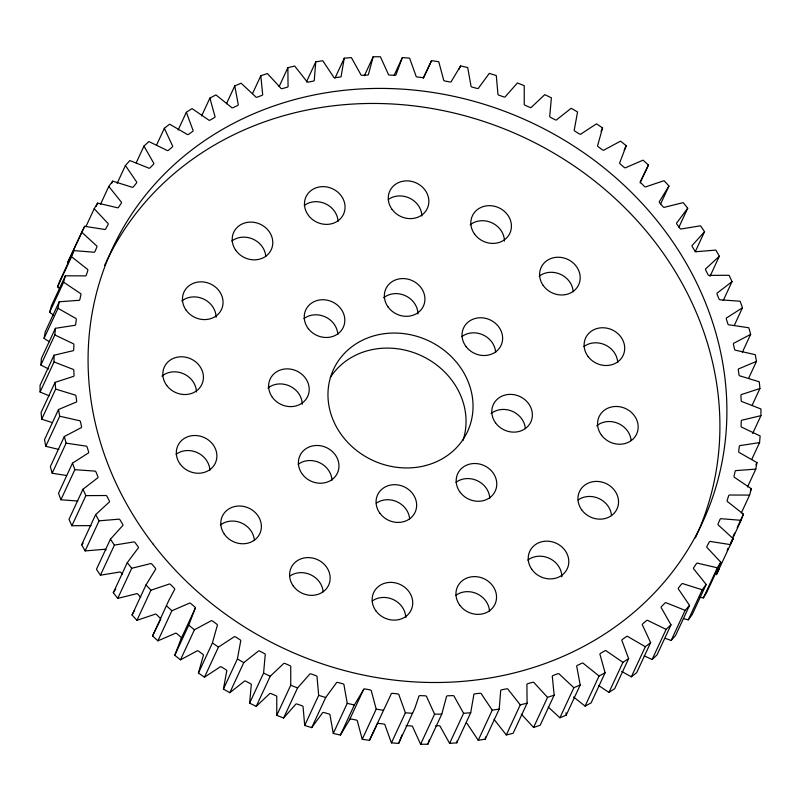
<?xml version="1.0" encoding="UTF-8"?>
<svg xmlns="http://www.w3.org/2000/svg" width="801" height="801" viewBox="0 0 801 801"><rect width="100%" height="100%" fill="white"/><g stroke="black" fill="none" stroke-linecap="round" stroke-linejoin="round"><path stroke-width="1.2" d="M363.664 689.331L349.416 720.029L340.395 735.078L333.266 733.436L330.102 715.573A1.452 1.292 24.9 0 0 328.981 713.941L323.804 712.54A1.452 1.292 24.9 0 0 322.122 713.421L311.719 727.618L304.71 725.446L303.118 707.523A1.452 1.292 24.9 0 0 302.147 705.821L297.071 704.039A1.452 1.292 24.9 0 0 295.299 704.78L283.604 718.026L276.766 715.333L276.766 697.481A1.452 1.292 24.9 0 0 275.934 695.709L271.008 693.556A1.452 1.292 24.9 0 0 269.156 694.157L256.23 706.362L249.612 703.168L251.204 685.506A1.452 1.292 24.9 0 0 250.533 683.694L245.767 681.18A1.452 1.292 24.9 0 0 243.864 681.631L229.807 692.715L223.439 689.05L226.613 671.689A1.452 1.292 24.9 0 0 226.102 669.846L221.547 666.993A1.452 1.292 24.9 0 0 219.594 667.293L204.495 677.175L198.428 673.05L203.164 656.129A1.452 1.292 24.9 0 0 202.813 654.267L198.498 651.093A1.452 1.292 24.9 0 0 196.515 651.233L180.475 659.844L174.758 655.298L181.016 638.918A1.452 1.292 24.9 0 0 180.826 637.045L176.781 633.571A1.452 1.292 24.9 0 0 174.778 633.561L157.907 640.85L152.58 635.914L159.759 621.236M249.612 703.168L263.579 673.08L265.171 655.418A1.452 1.292 24.9 0 0 264.5 653.606L259.744 651.093A1.452 1.292 24.9 0 0 257.832 651.543L243.774 662.617L229.807 692.715M660.685 203.814L668.955 185.982L664.049 180.686L646.467 186.593A1.452 1.292 24.9 0 1 644.455 186.433L640.7 182.688A1.452 1.292 24.9 0 1 640.68 180.816L648.42 165.086L643.093 160.15L626.222 167.439A1.452 1.292 24.9 0 1 624.219 167.429L620.174 163.955A1.452 1.292 24.9 0 1 619.984 162.082L626.242 145.702L620.525 141.156L604.485 149.767A1.452 1.292 24.9 0 1 602.502 149.907L598.187 146.733A1.452 1.292 24.9 0 1 597.836 144.871L602.572 127.95L596.505 123.825L581.406 133.707A1.452 1.292 24.9 0 1 579.453 134.007L574.898 131.154A1.452 1.292 24.9 0 1 574.387 129.311L577.561 111.95L571.193 108.285L557.136 119.369A1.452 1.292 24.9 0 1 555.233 119.82L550.467 117.306A1.452 1.292 24.9 0 1 549.796 115.494L551.388 97.832L544.77 94.638L531.844 106.843A1.452 1.292 24.9 0 1 529.992 107.444L525.066 105.291A1.452 1.292 24.9 0 1 524.234 103.519L524.234 85.667L517.396 82.974L505.701 96.22A1.452 1.292 24.9 0 1 503.929 96.961L498.853 95.179A1.452 1.292 24.9 0 1 497.882 93.477L496.29 75.554L489.281 73.382L478.878 87.579A1.452 1.292 24.9 0 1 477.196 88.46L472.019 87.059A1.452 1.292 24.9 0 1 470.898 85.427L467.734 67.564L460.605 65.922L451.584 80.971A1.452 1.292 24.9 0 1 449.992 81.982L444.745 80.981A1.452 1.292 24.9 0 1 443.494 79.419L438.768 61.737L431.569 60.636L423.979 76.445A1.452 1.292 24.9 0 1 422.497 77.587L417.211 76.976A1.452 1.292 24.9 0 1 415.839 75.514L409.581 58.123L402.362 57.572L396.265 74.022A1.452 1.292 24.9 0 1 394.903 75.284L389.616 75.084A1.452 1.292 24.9 0 1 388.125 73.712L380.385 56.751L373.196 56.751L368.62 73.732A1.452 1.292 24.9 0 1 367.389 75.104L362.142 75.314A1.452 1.292 24.9 0 1 360.54 74.052L351.379 57.612L344.26 58.173L341.256 75.574A1.452 1.292 24.9 0 1 340.145 77.046L334.978 77.657A1.452 1.292 24.9 0 1 333.286 76.516L322.753 60.726L315.754 61.837L314.332 79.529A1.452 1.292 24.9 0 1 313.371 81.091L308.315 82.102A1.452 1.292 24.9 0 1 306.533 81.091L294.698 66.052L287.879 67.705L288.05 85.567A1.452 1.292 24.9 0 1 287.239 87.209L282.322 88.621A1.452 1.292 24.9 0 1 280.47 87.74L267.424 73.562L260.816 75.745L252.545 93.577M494.077 719.308A1.452 1.292 24.9 0 1 494.467 719.909L506.302 734.948L513.121 733.295L527.088 703.198L526.928 685.336A1.452 1.292 24.9 0 1 527.739 683.694L532.645 682.292A1.452 1.292 24.9 0 1 534.497 683.163L547.544 697.351L554.152 695.158L552.39 677.245A1.452 1.292 24.9 0 1 553.05 675.533L557.786 673.741A1.452 1.292 24.9 0 1 559.699 674.482L573.866 687.709L580.204 685.005L576.87 667.153A1.452 1.292 24.9 0 1 577.371 665.391L581.896 663.228A1.452 1.292 24.9 0 1 583.849 663.819L599.058 676.004L605.085 672.8L600.189 655.148A1.452 1.292 24.9 0 1 600.53 653.336L604.815 650.812A1.452 1.292 24.9 0 1 606.798 651.263L622.928 662.317L628.615 658.642L622.197 641.291A1.452 1.292 24.9 0 1 622.367 639.448L626.382 636.585A1.452 1.292 24.9 0 1 628.395 636.885L645.336 646.737L650.632 642.602L642.732 625.691A1.452 1.292 24.9 0 1 642.742 623.829L646.457 620.645A1.452 1.292 24.9 0 1 648.47 620.785L666.112 629.376L670.988 624.82L661.666 608.45A1.452 1.292 24.9 0 1 661.506 606.577L664.9 603.093A1.452 1.292 24.9 0 1 666.903 603.083L685.125 610.342L689.541 605.396L678.868 589.686A1.452 1.292 24.9 0 1 678.537 587.814L681.591 584.059A1.452 1.292 24.9 0 1 683.573 583.899L702.247 589.776L706.172 584.47L694.207 569.521A1.452 1.292 24.9 0 1 693.716 567.679L696.399 563.674A1.452 1.292 24.9 0 1 698.342 563.353L717.346 567.809L720.76 562.182L707.583 548.104A1.452 1.292 24.9 0 1 706.933 546.292L709.235 542.067A1.452 1.292 24.9 0 1 711.138 541.596L730.332 544.6L733.205 538.693L718.918 525.576A1.452 1.292 24.9 0 1 718.117 523.804L720.019 519.388A1.452 1.292 24.9 0 1 721.851 518.768L741.115 520.31L743.428 514.152L728.129 502.087A1.452 1.292 24.9 0 1 727.168 500.375L728.66 495.789A1.452 1.292 24.9 0 1 730.412 495.028L749.616 495.088L751.358 488.74L735.138 477.807A1.452 1.292 24.9 0 1 734.046 476.154L735.108 471.449A1.452 1.292 24.9 0 1 736.78 470.547L755.784 469.126L756.945 462.618L739.914 452.895A1.452 1.292 24.9 0 1 738.682 451.323L739.313 446.507A1.452 1.292 24.9 0 1 740.895 445.476L759.568 442.593L760.139 435.964L742.427 427.514A1.452 1.292 24.9 0 1 741.065 426.032L741.255 421.156A1.452 1.292 24.9 0 1 742.727 419.994L760.95 415.659L760.92 408.971L742.637 401.852A1.452 1.292 24.9 0 1 741.165 400.47L740.925 395.564A1.452 1.292 24.9 0 1 742.267 394.282L759.919 388.525L759.288 381.807L740.575 376.08A1.452 1.292 24.9 0 1 738.983 374.808L738.312 369.902A1.452 1.292 24.9 0 1 739.523 368.51L756.474 361.371L755.253 354.683L736.219 350.377A1.452 1.292 24.9 0 1 734.537 349.216L733.436 344.34A1.452 1.292 24.9 0 1 734.517 342.858L750.647 334.377L748.845 327.759L729.631 324.906A1.452 1.292 24.9 0 1 727.859 323.874L726.337 319.058A1.452 1.292 24.9 0 1 727.278 317.486L742.477 307.744L740.104 301.236L720.84 299.844A1.452 1.292 24.9 0 1 718.998 298.943L717.055 294.237A1.452 1.292 24.9 0 1 717.846 292.585L732.024 281.632L729.09 275.284L709.906 275.374A1.452 1.292 24.9 0 1 708.004 274.613L705.661 270.037A1.452 1.292 24.9 0 1 706.292 268.315L719.348 256.23L715.884 250.082L696.91 251.654A1.452 1.292 24.9 0 1 694.958 251.033L692.234 246.628A1.452 1.292 24.9 0 1 692.705 244.856L704.54 231.709L700.565 225.802L681.931 228.846A1.452 1.292 24.9 0 1 679.949 228.385L676.855 224.16A1.452 1.292 24.9 0 1 677.165 222.348L687.709 208.24L683.243 202.623L665.08 207.109A1.452 1.292 24.9 0 1 663.078 206.798L659.644 202.803A1.452 1.292 24.9 0 1 659.784 200.951L668.955 185.982M48.591 369.001L40.861 365.036L41.432 358.407L55.399 328.32L74.082 325.426A1.452 1.292 24.9 0 0 75.654 324.395L76.285 319.589A1.452 1.292 24.9 0 0 75.054 318.017L58.022 308.295L59.184 301.777L78.188 300.365A1.452 1.292 24.9 0 0 79.86 299.464L80.931 294.748A1.452 1.292 24.9 0 0 79.83 293.096L63.609 282.172L65.352 275.814L84.556 275.874A1.452 1.292 24.9 0 0 86.308 275.113L87.8 270.538A1.452 1.292 24.9 0 0 86.848 268.816L71.539 256.751L73.852 250.603L93.116 252.145A1.452 1.292 24.9 0 0 94.959 251.524L96.851 247.108A1.452 1.292 24.9 0 0 96.05 245.336L81.762 232.21L84.636 226.303L103.84 229.316A1.452 1.292 24.9 0 0 105.732 228.846L108.035 224.62A1.452 1.292 24.9 0 0 107.384 222.798L94.208 208.721L97.622 203.094L116.626 207.559A1.452 1.292 24.9 0 0 118.568 207.239L121.251 203.234A1.452 1.292 24.9 0 0 120.761 201.381L108.796 186.433L112.721 181.136L131.404 187.013A1.452 1.292 24.9 0 0 133.387 186.843L136.43 183.089A1.452 1.292 24.9 0 0 136.11 181.226L125.427 165.507L129.842 160.56L148.065 167.82A1.452 1.292 24.9 0 0 150.067 167.809L153.462 164.335A1.452 1.292 24.9 0 0 153.301 162.463L143.98 146.082L148.856 141.537L166.498 150.117A1.452 1.292 24.9 0 0 168.51 150.258L172.225 147.084A1.452 1.292 24.9 0 0 172.235 145.221L164.345 128.3L169.632 124.175L186.573 134.027A1.452 1.292 24.9 0 0 188.585 134.318L192.6 131.464A1.452 1.292 24.9 0 0 192.771 129.612L186.353 112.27L192.04 108.586L208.17 119.649A1.452 1.292 24.9 0 0 210.152 120.09L214.438 117.577A1.452 1.292 24.9 0 0 214.778 115.765L209.882 98.102L215.91 94.898L231.119 107.084A1.452 1.292 24.9 0 0 233.071 107.684L237.597 105.522A1.452 1.292 24.9 0 0 238.097 103.75L234.763 85.897L241.101 83.194L255.269 96.42A1.452 1.292 24.9 0 0 257.181 97.161L261.917 95.379A1.452 1.292 24.9 0 0 262.578 93.667L260.816 75.745M40.861 365.036L54.838 334.938L55.399 328.32M223.439 689.05L237.406 658.953L240.58 641.601A1.452 1.292 24.9 0 0 240.07 639.759L235.514 636.905A1.452 1.292 24.9 0 0 233.562 637.206L218.463 647.078L204.495 677.175M466.022 723.343A1.452 1.292 24.9 0 1 467.714 724.484L478.247 740.274L485.246 739.163L485.556 736.93M485.246 739.163L499.213 709.075L500.635 691.383A1.452 1.292 24.9 0 1 501.596 689.821L506.663 688.81A1.452 1.292 24.9 0 1 508.435 689.821L520.27 704.85L527.088 703.198M49.322 341.747L44.055 338.382L45.216 331.874L59.184 301.777M198.428 673.05L212.405 642.963L217.131 626.032A1.452 1.292 24.9 0 0 216.781 624.169L212.465 620.995A1.452 1.292 24.9 0 0 210.483 621.145L194.443 629.756L180.475 659.844M435.714 725.816L438.858 725.686A1.452 1.292 24.9 0 1 440.46 726.948L449.621 743.388L456.74 742.827L457.261 740.635M456.74 742.827L470.708 712.73L473.721 695.338A1.452 1.292 24.9 0 1 474.823 693.866L479.989 693.255A1.452 1.292 24.9 0 1 481.681 694.397L492.225 710.177L478.247 740.274M53.627 315.244L49.642 312.26L51.384 305.912L65.352 275.814M174.758 655.298L188.726 625.211L194.983 608.82A1.452 1.292 24.9 0 0 194.793 606.948L190.748 603.483A1.452 1.292 24.9 0 0 188.746 603.473L171.875 610.752L157.907 640.85M406.097 725.716L411.384 725.916A1.452 1.292 24.9 0 1 412.875 727.288L420.615 744.249L427.804 744.249L429.236 740.004M427.804 744.249L441.782 714.152L446.347 697.17A1.452 1.292 24.9 0 1 447.579 695.809L452.825 695.598A1.452 1.292 24.9 0 1 454.427 696.86L463.589 713.29L449.621 743.388M402.052 734.907L398.638 743.428L391.419 742.877L385.161 725.486A1.452 1.292 24.9 0 0 383.789 724.024L378.503 723.413A1.452 1.292 24.9 0 0 377.021 724.555M59.434 288.47L57.572 286.848L59.885 280.69L73.852 250.603M727.148 550.397L727.919 548.355M152.58 635.914L168.701 600.66L174.288 590.087A1.452 1.292 24.9 0 0 174.268 588.224L170.513 584.48A1.452 1.292 24.9 0 0 168.5 584.309L150.928 590.217L136.951 620.314L132.045 615.018L146.012 584.92L155.184 569.952A1.452 1.292 24.9 0 0 155.324 568.109L151.9 564.114A1.452 1.292 24.9 0 0 149.887 563.794L131.724 568.279L117.757 598.377L113.291 592.76L127.259 562.662L137.802 548.565A1.452 1.292 24.9 0 0 138.112 546.743L135.029 542.527A1.452 1.292 24.9 0 0 133.036 542.057L114.403 545.101L100.435 575.198L96.46 569.291L110.428 539.193L122.263 526.057A1.452 1.292 24.9 0 0 122.733 524.285L120.01 519.869A1.452 1.292 24.9 0 0 118.067 519.248L99.084 520.82L95.619 514.673L108.676 502.587A1.452 1.292 24.9 0 0 109.306 500.865L106.964 496.29A1.452 1.292 24.9 0 0 105.061 495.529L85.877 495.629L82.944 489.271L97.121 478.317A1.452 1.292 24.9 0 0 97.912 476.665L95.97 471.959A1.452 1.292 24.9 0 0 94.128 471.058L74.863 469.676L72.49 463.168L87.699 453.416A1.452 1.292 24.9 0 0 88.641 451.844L87.109 447.038A1.452 1.292 24.9 0 0 85.337 446.007L66.123 443.143L64.32 436.525L80.45 428.054A1.452 1.292 24.9 0 0 81.532 426.563L80.43 421.686A1.452 1.292 24.9 0 0 78.748 420.535L59.715 416.23L58.493 409.531L75.444 402.392A1.452 1.292 24.9 0 0 76.666 401.011L75.985 396.095A1.452 1.292 24.9 0 0 74.403 394.823L55.68 389.096L55.049 382.377L72.701 376.62A1.452 1.292 24.9 0 0 74.042 375.349L73.802 370.432A1.452 1.292 24.9 0 0 72.33 369.051L54.047 361.942L54.017 355.243L72.24 350.908A1.452 1.292 24.9 0 0 73.712 349.747L73.902 344.871A1.452 1.292 24.9 0 0 72.541 343.389L54.838 334.938M398.638 743.428L414.868 708.224L418.703 696.88A1.452 1.292 24.9 0 1 420.074 695.618L425.351 695.819A1.452 1.292 24.9 0 1 426.843 697.19L434.583 714.162L420.615 744.249M376.54 725.656L369.431 740.364L362.232 739.263L357.506 721.581A1.452 1.292 24.9 0 0 356.255 720.019L351.008 719.018A1.452 1.292 24.9 0 0 349.416 720.029M81.762 232.21L67.795 262.307L84.636 226.303M57.572 286.848L71.539 256.751M85.927 226.553L94.208 208.721M96.07 206.438L97.622 203.094M49.642 312.26L63.609 282.172M100.526 204.265L108.796 186.433M111.689 183.359L112.721 181.136M44.055 338.382L58.022 308.295M117.146 183.339L125.427 165.507M136.22 162.803L143.98 146.082M54.017 355.243L40.05 385.341L40.08 392.029L49.221 395.824M40.08 392.029L54.047 361.942M156.575 145.021L164.345 128.3M55.049 382.377L41.081 412.475L41.712 419.193L52.255 422.618M41.712 419.193L55.68 389.096M178.082 130.102L186.353 112.27M58.493 409.531L44.526 439.629L45.747 446.317L58.853 449.431M45.747 446.317L59.715 416.23M201.612 115.935L209.882 98.102M64.32 436.525L50.353 466.623L52.155 473.241L66.593 475.504M52.155 473.241L66.123 443.143M226.483 103.74L234.763 85.897M72.49 463.168L58.523 493.256L60.896 499.764L77.777 501.036M60.896 499.764L74.863 469.676M82.944 489.271L68.976 519.368L71.91 525.716L91.094 525.626M71.91 525.716L85.877 495.629M279.088 86.658L287.879 67.705M106.042 549.967A1.452 1.292 24.9 0 0 104.09 549.346L85.116 550.918L81.652 544.77L95.619 514.673M85.116 550.918L99.084 520.82M306.443 81.902L315.754 61.837M334.948 78.238L344.26 58.173M364.395 75.705L373.196 56.751M394.082 75.404L402.362 57.572M423.288 78.468L431.569 60.636M181.326 638.317L195.294 608.229M459.053 69.256L460.605 65.922M256.23 706.362L270.207 676.264L283.133 664.059A1.452 1.292 24.9 0 1 284.976 663.468L289.902 665.621A1.452 1.292 24.9 0 1 290.733 667.383L290.733 685.235L276.766 715.333M283.604 718.026L297.571 687.929L309.276 674.682A1.452 1.292 24.9 0 1 311.048 673.941L316.115 675.724A1.452 1.292 24.9 0 1 317.086 677.436L318.678 695.348L304.71 725.446M311.719 727.618L325.687 697.521L336.09 683.323A1.452 1.292 24.9 0 1 337.772 682.442L342.948 683.844A1.452 1.292 24.9 0 1 344.07 685.486L347.233 703.348L333.266 733.436M601.02 131.294L602.572 127.95M340.395 735.078L354.362 704.99L363.384 689.941A1.452 1.292 24.9 0 1 364.976 688.92L370.222 689.921A1.452 1.292 24.9 0 1 371.474 691.483L376.2 709.165L362.232 739.263M624.169 150.157L626.242 145.702M369.431 740.364L390.988 694.467A1.452 1.292 24.9 0 1 392.47 693.326L397.757 693.926A1.452 1.292 24.9 0 1 399.128 695.398L405.386 712.78L391.419 742.877M640.149 182.918L648.42 165.086M678.908 227.194L687.709 208.24M695.228 251.774L704.54 231.709M710.036 276.295L719.348 256.23M506.302 734.948L520.27 704.85M723.223 300.575L732.024 281.632M521.321 714.162L533.576 727.438L547.544 697.351M554.152 695.158L540.184 725.255L533.576 727.438M734.207 325.576L742.477 307.744M548.295 707.093L559.899 717.806L573.866 687.709M559.899 717.806L566.237 715.103L580.204 685.005M742.367 352.22L750.647 334.377M573.576 697.02L585.09 706.102L599.058 676.004M605.085 672.8L591.118 702.898L585.09 706.102M748.715 378.092L756.474 361.371M598.727 685.596L608.96 692.414L622.928 662.317M628.615 658.642L614.647 688.73L608.96 692.414M752.159 405.246L759.919 388.525M621.666 671.418L631.368 676.825L645.336 646.737M650.632 642.602L636.655 672.7L631.368 676.825M752.67 433.491L760.95 415.659M644.234 655.899L652.144 659.463L666.112 629.376M670.988 624.82L657.02 654.918L652.144 659.463M751.809 459.303L759.568 442.593M665.251 638.407L671.158 640.44L685.125 610.342M689.541 605.396L675.573 635.493L671.158 640.44M755.904 464.84L756.945 462.618M747.503 486.958L755.784 469.126M683.453 618.612L688.279 619.864L702.247 589.776M706.172 584.47L692.204 614.567L688.279 619.864M750.327 490.963L751.358 488.74M741.346 512.92L749.616 495.088M699.714 597.236L703.378 597.906L717.346 567.809M720.76 562.182L706.792 592.279L703.378 597.906M733.085 536.45L734.637 533.106M737.22 527.529L743.428 514.152M730.772 542.597L741.115 520.31M733.205 538.693L716.364 574.697L719.238 568.79M132.045 615.018L134.668 610.082M113.291 592.76L115.755 589.015M81.652 544.77L83.214 543.138M136.951 620.314L154.533 614.407A1.452 1.292 24.9 0 1 156.545 614.567L160.3 618.312A1.452 1.292 24.9 0 1 160.671 618.933M117.757 598.377L135.92 593.891A1.452 1.292 24.9 0 1 137.922 594.202L140.676 597.406M492.225 710.177L499.213 709.075M100.435 575.198L119.069 572.154A1.452 1.292 24.9 0 1 121.051 572.615L122.293 574.307M463.589 713.29L470.708 712.73M434.583 714.162L441.782 714.152M405.386 712.78L412.605 713.331M376.2 709.165L383.409 710.267M347.233 703.348L354.362 704.99M318.678 695.348L325.687 697.521M290.733 685.235L297.571 687.929M263.579 673.08L270.207 676.264M237.406 658.953L243.774 662.617M212.405 642.963L218.463 647.078M188.726 625.211L194.443 629.756M166.548 605.816L171.875 610.752M146.012 584.92L150.928 590.217M127.259 562.662L131.724 568.279M110.428 539.193L114.403 545.101M565.947 712.81L566.237 715.103M330.332 377.491A73.872 65.992 24.9 0 1 421.987 356.014A73.872 65.992 24.9 0 1 462.948 440.54M160.681 619.614A1.452 1.292 24.9 0 1 160.32 620.184M176.09 454.297A20.676 18.473 24.9 0 1 197.567 452.745A20.676 18.473 24.9 0 1 209.892 470.337M161.932 376.13A20.676 18.473 24.9 0 1 183.809 373.897A20.676 18.473 24.9 0 1 196.445 391.919M181.797 301.006A20.676 18.473 24.9 0 1 203.734 299.093A20.676 18.473 24.9 0 1 216.08 317.276M231.759 241.081A20.676 18.473 24.9 0 1 253.176 239.209A20.676 18.473 24.9 0 1 265.782 256.65M304.26 205.446A20.676 18.473 24.9 0 1 325.737 203.895A20.676 18.473 24.9 0 1 338.062 221.487M388.305 199.499A20.676 18.473 24.9 0 1 409.822 198.258A20.676 18.473 24.9 0 1 421.877 216.01M470.167 224.821A20.676 18.473 24.9 0 1 492.104 222.908A20.676 18.473 24.9 0 1 504.45 241.101M539.173 276.225A20.676 18.473 24.9 0 1 560.58 274.353A20.676 18.473 24.9 0 1 573.196 291.794M583.909 346.553A20.676 18.473 24.9 0 1 605.386 345.011A20.676 18.473 24.9 0 1 617.711 362.603M596.675 425.822A20.676 18.473 24.9 0 1 617.951 423.329A20.676 18.473 24.9 0 1 631.118 440.43M578.232 499.864A20.676 18.473 24.9 0 1 599.218 498.663A20.676 18.473 24.9 0 1 611.513 515.664M527.769 560.129A20.676 18.473 24.9 0 1 549.776 558.547A20.676 18.473 24.9 0 1 561.821 576.89M455.739 595.413A20.676 18.473 24.9 0 1 477.216 593.861A20.676 18.473 24.9 0 1 489.541 611.453M372.185 601.01A20.676 18.473 24.9 0 1 393.702 599.779A20.676 18.473 24.9 0 1 405.757 617.521M289.852 576.049A20.676 18.473 24.9 0 1 310.838 574.848A20.676 18.473 24.9 0 1 323.143 591.849M267.914 388.064A20.676 18.473 24.9 0 1 289.842 386.102A20.676 18.473 24.9 0 1 302.237 404.265M303.99 318.568A20.676 18.473 24.9 0 1 325.446 316.966A20.676 18.473 24.9 0 1 337.822 334.538M383.639 297.762A20.676 18.473 24.9 0 1 405.566 295.799A20.676 18.473 24.9 0 1 417.952 313.962M461.797 336.6A20.676 18.473 24.9 0 1 483.253 335.008A20.676 18.473 24.9 0 1 495.629 352.57M491.083 413.576A20.676 18.473 24.9 0 1 512.42 411.344A20.676 18.473 24.9 0 1 525.346 428.585M455.939 482.342A20.676 18.473 24.9 0 1 477.406 480.75A20.676 18.473 24.9 0 1 489.781 498.312M376.31 503.158A20.676 18.473 24.9 0 1 397.286 501.907A20.676 18.473 24.9 0 1 409.631 518.888M220.365 524.995A20.676 18.473 24.9 0 1 241.772 523.123A20.676 18.473 24.9 0 1 254.388 540.565M298.142 464.31A20.676 18.473 24.9 0 1 319.599 462.708A20.676 18.473 24.9 0 1 331.974 480.28M104.621 265.351A325.286 290.603 24.9 0 1 105.632 263.139M106.153 262.037A325.286 290.603 24.9 0 1 523.924 137.412A325.286 290.603 24.9 0 1 695.368 537.861M340.495 433.461A73.872 65.992 24.9 0 0 465.802 434.983A73.872 65.992 24.9 0 0 395.203 333.046A73.872 65.992 24.9 0 0 340.495 433.461M302.478 474.392A20.676 18.473 24.9 0 0 337.371 473.181A20.676 18.473 24.9 0 0 316.175 445.486A20.676 18.473 24.9 0 0 302.478 474.392M224.31 534.127A20.676 18.473 24.9 0 0 259.374 534.527A20.676 18.473 24.9 0 0 239.599 506.012A20.676 18.473 24.9 0 0 224.31 534.127M379.784 513.091A20.676 18.473 24.9 0 0 414.798 512.9A20.676 18.473 24.9 0 0 394.503 484.675A20.676 18.473 24.9 0 0 379.784 513.091M460.275 492.435A20.676 18.473 24.9 0 0 495.178 491.213A20.676 18.473 24.9 0 0 473.982 463.519A20.676 18.473 24.9 0 0 460.275 492.435M495.509 422.788A20.676 18.473 24.9 0 0 530.522 422.598A20.676 18.473 24.9 0 0 510.217 394.372A20.676 18.473 24.9 0 0 495.509 422.788M466.132 346.693A20.676 18.473 24.9 0 0 501.025 345.471A20.676 18.473 24.9 0 0 479.829 317.777A20.676 18.473 24.9 0 0 466.132 346.693M388.064 306.983A20.676 18.473 24.9 0 0 423.078 306.793A20.676 18.473 24.9 0 0 402.773 278.568A20.676 18.473 24.9 0 0 388.064 306.983M308.325 328.65A20.676 18.473 24.9 0 0 343.218 327.439A20.676 18.473 24.9 0 0 322.022 299.744A20.676 18.473 24.9 0 0 308.325 328.65M272.34 397.276A20.676 18.473 24.9 0 0 307.354 397.086A20.676 18.473 24.9 0 0 287.048 368.86A20.676 18.473 24.9 0 0 272.34 397.276M293.266 585.962A20.676 18.473 24.9 0 0 328.29 585.851A20.676 18.473 24.9 0 0 308.055 557.586A20.676 18.473 24.9 0 0 293.266 585.962M376.019 611.003A20.676 18.473 24.9 0 0 410.993 610.382A20.676 18.473 24.9 0 0 390.307 582.377A20.676 18.473 24.9 0 0 376.019 611.003M460.004 605.486A20.676 18.473 24.9 0 0 494.918 604.355A20.676 18.473 24.9 0 0 473.791 576.62A20.676 18.473 24.9 0 0 460.004 605.486M531.724 569.261A20.676 18.473 24.9 0 0 566.788 569.671A20.676 18.473 24.9 0 0 547.013 541.146A20.676 18.473 24.9 0 0 531.724 569.261M581.636 509.776A20.676 18.473 24.9 0 0 616.66 509.666A20.676 18.473 24.9 0 0 596.425 481.401A20.676 18.473 24.9 0 0 581.636 509.776M601.451 435.103A20.676 18.473 24.9 0 0 636.425 434.472A20.676 18.473 24.9 0 0 615.739 406.467A20.676 18.473 24.9 0 0 601.451 435.103M588.174 356.635A20.676 18.473 24.9 0 0 623.088 355.494A20.676 18.473 24.9 0 0 601.962 327.759A20.676 18.473 24.9 0 0 588.174 356.635M543.118 285.346A20.676 18.473 24.9 0 0 578.182 285.757A20.676 18.473 24.9 0 0 558.407 257.231A20.676 18.473 24.9 0 0 543.118 285.346M474.522 234.032A20.676 18.473 24.9 0 0 509.546 233.922A20.676 18.473 24.9 0 0 489.321 205.657A20.676 18.473 24.9 0 0 474.522 234.032M392.14 209.492A20.676 18.473 24.9 0 0 427.113 208.871A20.676 18.473 24.9 0 0 406.427 180.866A20.676 18.473 24.9 0 0 392.14 209.492M308.535 215.519A20.676 18.473 24.9 0 0 343.439 214.378A20.676 18.473 24.9 0 0 322.312 186.643A20.676 18.473 24.9 0 0 308.535 215.519M235.704 250.212A20.676 18.473 24.9 0 0 270.778 250.613A20.676 18.473 24.9 0 0 250.993 222.097A20.676 18.473 24.9 0 0 235.704 250.212M186.152 310.207A20.676 18.473 24.9 0 0 221.176 310.097A20.676 18.473 24.9 0 0 200.941 281.832A20.676 18.473 24.9 0 0 186.152 310.207M166.708 385.401A20.676 18.473 24.9 0 0 201.682 384.78A20.676 18.473 24.9 0 0 180.996 356.775A20.676 18.473 24.9 0 0 166.708 385.401M180.365 464.37A20.676 18.473 24.9 0 0 215.269 463.238A20.676 18.473 24.9 0 0 194.142 435.504A20.676 18.473 24.9 0 0 180.365 464.37M152.891 543.819A325.286 290.603 24.9 0 0 701.836 523.914A325.286 290.603 24.9 0 0 367.729 88.631A325.286 290.603 24.9 0 0 152.891 543.819"/></g></svg>
